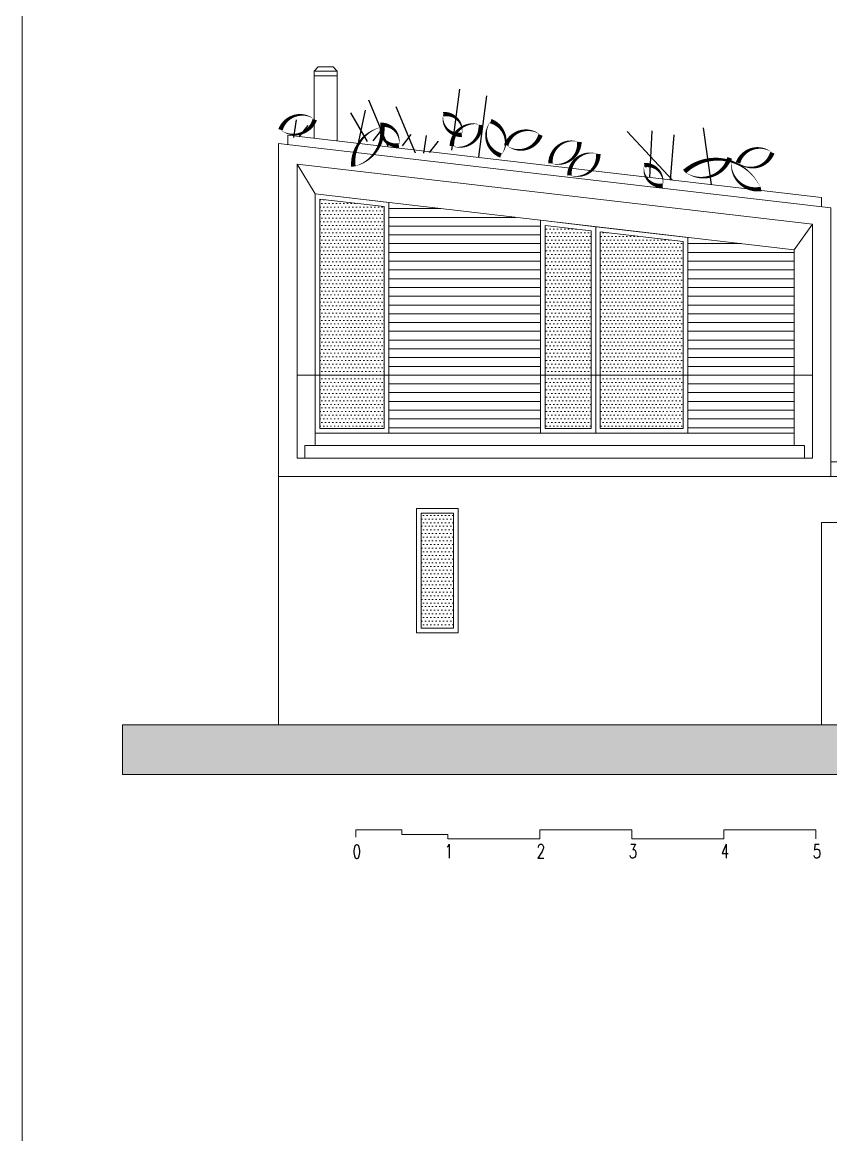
# Model space of a CAD drawing. Header units: metres. Extents: x -686 to 211, y -481 to 125.
# Drawn here: x -297.96 to -289.18, y -349.25 to -337.16 of the extents above; entities that cross this region are included whole.
import ezdxf

# ---------------------------------------------------------------- set-up
doc = ezdxf.new("R2010")
doc.units = ezdxf.units.M
doc.layers.add('FLOATINGWINDOWS', color=2, linetype='Continuous', plot=False)
for name, color, linetype in [('SRAFA', 251, 'Continuous'), ('SRAFY', 3, 'Continuous'), ('zariz.predmety', 203, 'Continuous'), ('ZDIVO', 1, 'Continuous')]:
    doc.layers.add(name, color=color, linetype=linetype)
doc.styles.add('ROMANS', font='romans.shx', dxfattribs={"width": 0.7})
pattern_1 = [(0, (43.251145, -5e-13), (0, 0.09525), [])]
pattern_2 = [(0, (43.251145, -5e-13), (0.01984375, 0.0396875), [0, -0.0396875])]

msp = doc.modelspace()

# ---------------------------------------------------------------- hatches: boundary and pattern name
at = {"linetype": 'Continuous', "lineweight": 0}
h = msp.add_hatch(dxfattribs=at)
h.set_pattern_fill('DOTS', color=256, scale=0.025, style=0)
h.set_pattern_definition(pattern_2)
h.paths.add_polyline_path([(-294.032, -339.164), (-294.732, -339.082), (-294.732, -340.996), (-294.032, -340.996)])
h = msp.add_hatch(dxfattribs=at)
h.set_pattern_fill('DOTS', color=256, scale=0.025, style=0)
h.set_pattern_definition(pattern_2)
h.paths.add_polyline_path([(-291.782, -339.426), (-292.282, -339.368), (-292.282, -340.996), (-291.782, -340.996)])
h = msp.add_hatch(dxfattribs=at)
h.set_pattern_fill('DOTS', color=256, scale=0.025, style=0)
h.set_pattern_definition(pattern_2)
h.paths.add_polyline_path([(-290.782, -339.543), (-291.682, -339.438), (-291.682, -340.996), (-290.782, -340.996)])
h = msp.add_hatch(dxfattribs=at)
h.set_pattern_fill('DOTS', color=256, scale=0.025, style=0)
h.set_pattern_definition(pattern_2)
h.paths.add_polyline_path([(-294.032, -340.996), (-294.732, -340.996), (-294.732, -341.576), (-294.032, -341.576)])
h = msp.add_hatch(dxfattribs=at)
h.set_pattern_fill('DOTS', color=256, scale=0.025, style=0)
h.set_pattern_definition(pattern_2)
h.paths.add_polyline_path([(-291.782, -340.996), (-292.282, -340.996), (-292.282, -341.576), (-291.782, -341.576)])
h = msp.add_hatch(dxfattribs=at)
h.set_pattern_fill('DOTS', color=256, scale=0.025, style=0)
h.set_pattern_definition(pattern_2)
h.paths.add_polyline_path([(-290.782, -340.996), (-291.682, -340.996), (-291.682, -341.576), (-290.782, -341.576)])
h = msp.add_hatch(dxfattribs=at)
h.set_pattern_fill('DOTS', color=256, scale=0.025, style=0)
h.set_pattern_definition([(180, (-719.450243, -58.19797), (-0.01984375, 0.0396875), [0, -0.0396875])])
h.paths.add_polyline_path([(-293.278, -343.746), (-293.278, -342.496), (-293.628, -342.496), (-293.628, -343.746)])
at = {"layer": 'SRAFA', "linetype": 'Continuous', "lineweight": 0}
h = msp.add_hatch(dxfattribs=at)
h.set_pattern_fill('LINE', color=256, scale=0.03, style=0)
h.set_pattern_definition(pattern_1)
h.paths.add_polyline_path([(-292.332, -339.312), (-293.982, -339.119), (-293.982, -340.996), (-292.332, -340.996)])
h = msp.add_hatch(dxfattribs=at)
h.set_pattern_fill('LINE', color=256, scale=0.03, style=0)
h.set_pattern_definition(pattern_1)
h.paths.add_polyline_path([(-289.574, -339.634), (-290.732, -339.498), (-290.732, -340.996), (-289.574, -340.996)])
h = msp.add_hatch(dxfattribs=at)
h.set_pattern_fill('LINE', color=256, scale=0.03, style=0)
h.set_pattern_definition(pattern_1)
h.paths.add_polyline_path([(-292.332, -340.996), (-293.982, -340.996), (-293.982, -341.626), (-292.332, -341.626)])
h = msp.add_hatch(dxfattribs=at)
h.set_pattern_fill('LINE', color=256, scale=0.03, style=0)
h.set_pattern_definition(pattern_1)
h.paths.add_polyline_path([(-289.574, -340.996), (-290.732, -340.996), (-290.732, -341.626), (-289.574, -341.626)])
msp.add_hatch(color=256, dxfattribs=at).paths.add_polyline_path([(-282.678, -344.796), (-296.873, -344.796), (-296.873, -345.335), (-282.678, -345.335)])

# ---------------------------------------------------------------- linework, layer by layer
at = {"layer": 'FLOATINGWINDOWS', "linetype": 'Continuous', "lineweight": 0}
msp.add_line((-295.178, -344.796), (-295.178, -342.096), dxfattribs=at)
msp.add_line((-295.178, -344.796), (-295.178, -342.096), dxfattribs=at)
msp.add_lwpolyline([(-263.174, -319.582), (-297.964, -319.582), (-297.964, -478.882), (-263.174, -478.882)], close=True, dxfattribs=at)
at = {"layer": 'FLOATINGWINDOWS', "linetype": 'Continuous', "lineweight": 0, "flags": 128}
msp.add_lwpolyline([(-294.978, -338.701), (-294.978, -341.896), (-289.378, -341.896), (-289.378, -339.354)], close=True, dxfattribs=at)
at = {"layer": 'SRAFA', "linetype": 'Continuous', "lineweight": 0}
msp.add_lwpolyline([(-282.678, -344.796), (-296.873, -344.796), (-296.873, -345.335), (-282.678, -345.335)], close=True, dxfattribs=at)
at = {"layer": 'SRAFY', "linetype": 'Continuous', "lineweight": 0}
for p, q in [((-294.793, -337.693), (-294.75, -337.643)), ((-294.75, -337.643), (-294.586, -337.643)), ((-294.543, -337.693), (-294.586, -337.643)), ((-294.793, -338.421), (-294.793, -337.693)), ((-294.793, -337.693), (-294.543, -337.693)), ((-294.793, -337.743), (-294.543, -337.743)), ((-294.543, -338.45), (-294.543, -337.693)), ((-295.078, -338.488), (-295.078, -338.387)), ((-295.178, -338.476), (-289.178, -339.176)), ((-295.178, -338.476), (-295.178, -342.096)), ((-294.978, -341.896), (-294.978, -338.701)), ((-294.978, -338.701), (-294.782, -339.026)), ((-294.782, -341.626), (-294.782, -339.026)), ((-294.782, -339.026), (-289.574, -339.634)), ((-293.982, -341.626), (-293.982, -339.119)), ((-289.278, -339.165), (-289.278, -339.064)), ((-289.178, -339.176), (-289.178, -342.096)), ((-292.332, -341.626), (-292.332, -339.312)), ((-289.574, -339.634), (-289.378, -339.354)), ((-289.378, -339.376), (-289.378, -341.896)), ((-289.378, -341.896), (-289.378, -339.376)), ((-291.732, -341.626), (-291.732, -339.382)), ((-290.732, -341.626), (-290.732, -339.498)), ((-289.574, -341.626), (-289.574, -339.634)), ((-294.978, -340.996), (-289.378, -340.996)), ((-294.782, -341.626), (-294.782, -341.761)), ((-289.574, -341.626), (-294.782, -341.626)), ((-289.574, -341.626), (-289.574, -341.761)), ((-289.462, -341.761), (-294.894, -341.761)), ((-294.894, -341.761), (-294.894, -341.896)), ((-289.462, -341.761), (-289.462, -341.896)), ((-289.378, -341.896), (-294.978, -341.896)), ((-289.178, -342.096), (-295.178, -342.096)), ((-289.178, -342.096), (-295.178, -342.096)), ((-289.178, -342.096), (-283.478, -342.096)), ((-289.278, -344.796), (-289.278, -342.596)), ((-288.478, -342.596), (-289.278, -342.596)), ((-294.339, -346.016), (-294.339, -345.936)), ((-294.339, -345.936), (-293.839, -345.936)), ((-293.839, -345.936), (-293.839, -345.986)), ((-293.339, -345.986), (-293.839, -345.986)), ((-293.339, -346.036), (-293.339, -345.986)), ((-292.339, -346.036), (-292.339, -345.936)), ((-292.339, -345.936), (-291.339, -345.936)), ((-291.339, -345.936), (-291.339, -346.036)), ((-290.339, -346.036), (-290.339, -345.936)), ((-290.339, -345.936), (-289.339, -345.936)), ((-289.339, -345.936), (-289.339, -346.036)), ((-293.339, -346.036), (-292.339, -346.036)), ((-291.339, -346.036), (-290.339, -346.036))]:
    msp.add_line(p, q, dxfattribs=at)
msp.add_lwpolyline([(-295.078, -338.387), (-289.278, -339.064)], dxfattribs=at)
for points in [[(-295.178, -338.476), (-289.178, -339.176), (-289.178, -342.096), (-295.178, -342.096)], [(-294.978, -338.701), (-289.378, -339.354), (-289.378, -341.896), (-294.978, -341.896)], [(-289.078, -341.936), (-289.178, -341.936), (-289.178, -342.096), (-289.078, -342.096)], [(-293.228, -343.796), (-293.228, -342.446), (-293.678, -342.446), (-293.678, -343.796)], [(-293.278, -343.746), (-293.278, -342.496), (-293.628, -342.496), (-293.628, -343.746)]]:
    msp.add_lwpolyline(points, close=True, dxfattribs=at)
at = {"layer": 'SRAFY', "linetype": 'Continuous', "lineweight": 0, "flags": 128}
for points in [[(-294.782, -339.026), (-293.982, -339.119), (-293.982, -341.626), (-294.782, -341.626)], [(-294.732, -339.082), (-294.032, -339.164), (-294.032, -341.576), (-294.732, -341.576)], [(-292.332, -339.312), (-291.732, -339.382), (-291.732, -341.626), (-292.332, -341.626)], [(-292.282, -339.368), (-291.782, -339.426), (-291.782, -341.576), (-292.282, -341.576)], [(-291.732, -339.382), (-290.732, -339.498), (-290.732, -341.626), (-291.732, -341.626)], [(-291.682, -339.438), (-290.782, -339.543), (-290.782, -341.576), (-291.682, -341.576)]]:
    msp.add_lwpolyline(points, close=True, dxfattribs=at)
at = {"layer": 'zariz.predmety', "color": 253, "linetype": 'Continuous', "ltscale": 0.001}
for p, q in [((-293.297, -338.552), (-293.208, -337.889)), ((-293.986, -338.509), (-294.196, -338.006)), ((-293.003, -338.624), (-292.914, -337.96)), ((-294.212, -338.457), (-294.393, -338.145)), ((-294.305, -338.457), (-294.233, -338.115)), ((-293.692, -338.581), (-293.902, -338.078)), ((-295.014, -338.411), (-294.985, -338.222)), ((-294.953, -338.404), (-294.857, -338.282)), ((-294.152, -338.45), (-294.055, -338.328)), ((-293.832, -338.502), (-293.736, -338.381)), ((-293.599, -338.581), (-293.57, -338.392)), ((-290.899, -338.875), (-291.392, -338.347)), ((-291.144, -338.846), (-291.12, -338.341)), ((-290.919, -338.875), (-290.878, -338.385)), ((-290.474, -338.924), (-290.56, -338.309)), ((-293.538, -338.574), (-293.442, -338.452))]:
    msp.add_line(p, q, dxfattribs=at)
for points in [[(-294.785, -338.218, 0, 0, 0.520567), (-294.785, -338.218, 0, 0.05, 0.520567), (-295.158, -338.329, 0, 0.05, 0.520567), (-294.785, -338.218, 0.05, 0.05, 0)], [(-293.188, -338.382, 0, 0, 0.520567), (-293.188, -338.382, 0, 0.05, 0.520567), (-293.388, -338.16, 0, 0.05, 0.520567), (-293.188, -338.382, 0.05, 0.05, 0)], [(-294.052, -338.298, 0, 0, 0.520567), (-294.052, -338.298, 0, 0.05, 0.380448), (-294.366, -338.728, 0, 0.05, 0.380448), (-294.052, -338.298, 0.05, 0.05, 0)], [(-293.872, -338.498, 0, 0, 0.520567), (-293.872, -338.498, 0, 0.05, 0.520567), (-294.072, -338.276, 0, 0.05, 0.520567), (-293.872, -338.498, 0.05, 0.05, 0)], [(-292.981, -338.276, 0, 0, 0.520567), (-292.981, -338.276, 0, 0.05, 0.520567), (-293.295, -338.506, 0, 0.05, 0.520567), (-292.981, -338.276, 0.05, 0.05, 0)], [(-292.762, -338.608, 0, 0, 0.520567), (-292.762, -338.608, 0, 0.05, 0.520567), (-292.872, -338.235, 0, 0.05, 0.520567), (-292.762, -338.608, 0.05, 0.05, 0)], [(-292.332, -338.385, 0, 0, 0.520567), (-292.332, -338.385, 0, 0.05, 0.520567), (-292.705, -338.496, 0, 0.05, 0.520567), (-292.332, -338.385, 0.05, 0.05, 0)], [(-291.91, -338.462, 0, 0, 0.520567), (-291.91, -338.462, 0, 0.05, 0.520567), (-292.224, -338.692, 0, 0.05, 0.520567), (-291.91, -338.462, 0.05, 0.05, 0)], [(-289.813, -338.578, 0, 0, 0.520567), (-289.813, -338.578, 0, 0.05, 0.520567), (-290.186, -338.688, 0, 0.05, 0.520567), (-289.813, -338.578, 0.05, 0.05, 0)], [(-291.704, -338.593, 0, 0, 0.520567), (-291.704, -338.593, 0, 0.05, 0.520567), (-292.018, -338.823, 0, 0.05, 0.520567), (-291.704, -338.593, 0.05, 0.05, 0)], [(-290.767, -338.783, 0, 0, 0.520567), (-290.767, -338.783, 0, 0.05, 0.520567), (-290.278, -338.633, 0, 0.05, 0.520567), (-290.255, -338.654, 0, 0.05, 0.520567), (-289.936, -338.972, 0, 0.05, 0.520567), (-290.767, -338.783, 0.05, 0.05, 0)], [(-291.005, -338.936, 0, 0, 0.520567), (-291.005, -338.936, 0, 0.05, 0.520567), (-291.204, -338.713, 0, 0.05, 0.520567), (-291.005, -338.936, 0.05, 0.05, 0)]]:
    msp.add_lwpolyline(points, format="xyseb", close=True, dxfattribs=at)
at = {"layer": 'ZDIVO', "linetype": 'Continuous', "lineweight": 0}
msp.add_line((-282.678, -344.796), (-296.873, -344.796), dxfattribs=at)

# ---------------------------------------------------------------- texts
at = {"layer": 'SRAFY', "linetype": 'Continuous', "lineweight": 0, "char_height": 0.15, "width": 2.20915, "attachment_point": 1, "style": 'ROMANS'}
for s, insert in [('0', (-294.373, -346.098)), ('1', (-293.373, -346.094)), ('2', (-292.373, -346.094)), ('3', (-291.373, -346.094)), ('4', (-290.373, -346.094)), ('5', (-289.373, -346.095))]:
    msp.add_mtext(s, dxfattribs=dict(at, insert=insert))

doc.saveas('drawing.dxf')
